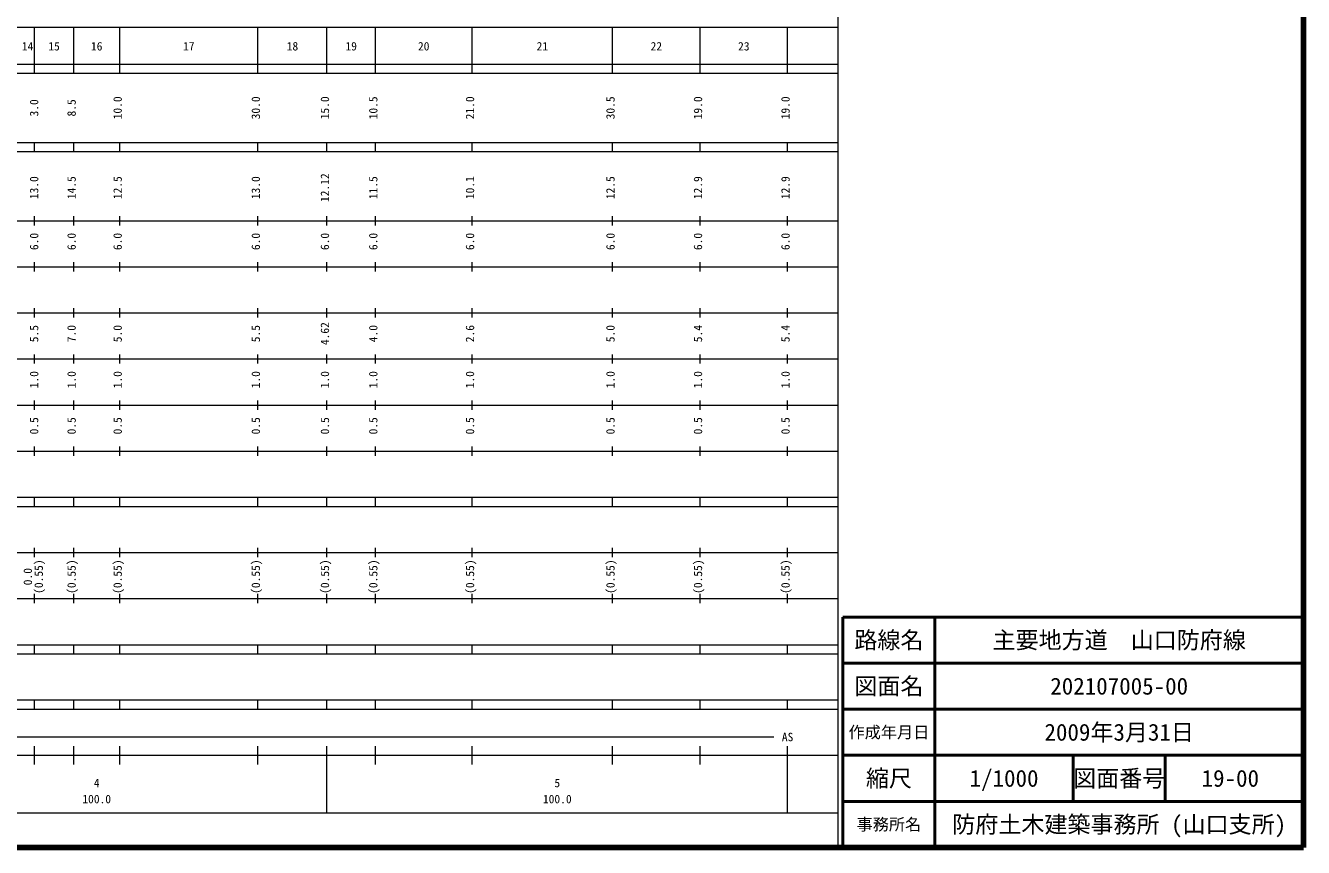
# Model space of a CAD drawing. Units: millimetres on the paper, enlarged 1000 times. Extents: x 40000 to 680000, y 20000 to 380000.
# Drawn here: x 402552 to 680000, y 20000 to 198357 of the extents above; entities that cross this region are included whole.
import ezdxf
from ezdxf.enums import TextEntityAlignment as Align

# ---------------------------------------------------------------- set-up
doc = ezdxf.new("R2010")
doc.units = ezdxf.units.MM
doc.header["$LTSCALE"] = 1000
for name, color, linetype, lineweight in [('M-TTL', 2, 'Continuous', 140), ('M-TTL-BAND', 7, 'Continuous', 13), ('M-TTL-FRAM', 2, 'Continuous', 50), ('M-TTL-LINE', 7, 'Continuous', 50)]:
    doc.layers.add(name, color=color, linetype=linetype, lineweight=lineweight)
doc.layers.add('M-TTL-TXT', color=7, linetype='Continuous')
doc.styles.add('ＭＳ ゴシック', font='')
doc.styles.get('ＭＳ ゴシック').set_extended_font_data('MS Gothic')

msp = doc.modelspace()

# ---------------------------------------------------------------- linework, layer by layer
at = {"layer": 'M-TTL'}
for p, q in [((680000, 20000), (680000, 380000)), ((40000, 20000), (680000, 20000))]:
    msp.add_line(p, q, dxfattribs=at)
at = {"layer": 'M-TTL-BAND'}
for p, q in [((579000, 20000), (579000, 370000)), ((68000, 198000), (579000, 198000)), ((404500, 188000), (404500, 198000)), ((413000, 188000), (413000, 198000)), ((423000, 188000), (423000, 198000)), ((453000, 188000), (453000, 198000)), ((468000, 188000), (468000, 198000)), ((478500, 188000), (478500, 198000)), ((499500, 188000), (499500, 198000)), ((530000, 188000), (530000, 198000)), ((549000, 188000), (549000, 198000)), ((568000, 188000), (568000, 198000)), ((40000, 190000), (579000, 190000)), ((40000, 188000), (579000, 188000)), ((40000, 173000), (579000, 173000)), ((404500, 171000), (404500, 173000)), ((413000, 171000), (413000, 173000)), ((423000, 171000), (423000, 173000)), ((453000, 171000), (453000, 173000)), ((468000, 171000), (468000, 173000)), ((478500, 171000), (478500, 173000)), ((499500, 171000), (499500, 173000)), ((530000, 171000), (530000, 173000)), ((549000, 171000), (549000, 173000)), ((568000, 171000), (568000, 173000)), ((40000, 171000), (579000, 171000)), ((40000, 156000), (579000, 156000)), ((404500, 155000), (404500, 157000)), ((413000, 155000), (413000, 157000)), ((423000, 155000), (423000, 157000)), ((453000, 155000), (453000, 157000)), ((468000, 155000), (468000, 157000)), ((478500, 155000), (478500, 157000)), ((499500, 155000), (499500, 157000)), ((530000, 155000), (530000, 157000)), ((549000, 155000), (549000, 157000)), ((568000, 155000), (568000, 157000)), ((46000, 146000), (579000, 146000)), ((404500, 145000), (404500, 147000)), ((413000, 145000), (413000, 147000)), ((423000, 145000), (423000, 147000)), ((453000, 145000), (453000, 147000)), ((468000, 145000), (468000, 147000)), ((478500, 145000), (478500, 147000)), ((499500, 145000), (499500, 147000)), ((530000, 145000), (530000, 147000)), ((549000, 145000), (549000, 147000)), ((568000, 145000), (568000, 147000)), ((52000, 136000), (579000, 136000)), ((404500, 135000), (404500, 137000)), ((413000, 135000), (413000, 137000)), ((423000, 135000), (423000, 137000)), ((453000, 135000), (453000, 137000)), ((468000, 135000), (468000, 137000)), ((478500, 135000), (478500, 137000)), ((499500, 135000), (499500, 137000)), ((530000, 135000), (530000, 137000)), ((549000, 135000), (549000, 137000)), ((568000, 135000), (568000, 137000)), ((46000, 126000), (579000, 126000)), ((404500, 125000), (404500, 127000)), ((413000, 125000), (413000, 127000)), ((423000, 125000), (423000, 127000)), ((453000, 125000), (453000, 127000)), ((468000, 125000), (468000, 127000)), ((478500, 125000), (478500, 127000)), ((499500, 125000), (499500, 127000)), ((530000, 125000), (530000, 127000)), ((549000, 125000), (549000, 127000)), ((568000, 125000), (568000, 127000)), ((404500, 115000), (404500, 117000)), ((413000, 115000), (413000, 117000)), ((423000, 115000), (423000, 117000)), ((453000, 115000), (453000, 117000)), ((468000, 115000), (468000, 117000)), ((478500, 115000), (478500, 117000)), ((499500, 115000), (499500, 117000)), ((530000, 115000), (530000, 117000)), ((549000, 115000), (549000, 117000)), ((568000, 115000), (568000, 117000)), ((52000, 116000), (579000, 116000)), ((46000, 106000), (579000, 106000)), ((404500, 105000), (404500, 107000)), ((413000, 105000), (413000, 107000)), ((423000, 105000), (423000, 107000)), ((453000, 105000), (453000, 107000)), ((468000, 105000), (468000, 107000)), ((478500, 105000), (478500, 107000)), ((499500, 105000), (499500, 107000)), ((530000, 105000), (530000, 107000)), ((549000, 105000), (549000, 107000)), ((568000, 105000), (568000, 107000)), ((40000, 96000), (579000, 96000)), ((404500, 94000), (404500, 96000)), ((413000, 94000), (413000, 96000)), ((423000, 94000), (423000, 96000)), ((453000, 94000), (453000, 96000)), ((468000, 94000), (468000, 96000)), ((478500, 94000), (478500, 96000)), ((499500, 94000), (499500, 96000)), ((530000, 94000), (530000, 96000)), ((549000, 94000), (549000, 96000)), ((568000, 94000), (568000, 96000)), ((40000, 94000), (579000, 94000)), ((49000, 84000), (579000, 84000)), ((404500, 83000), (404500, 85000)), ((413000, 83000), (413000, 85000)), ((423000, 83000), (423000, 85000)), ((453000, 83000), (453000, 85000)), ((468000, 83000), (468000, 85000)), ((478500, 83000), (478500, 85000)), ((499500, 83000), (499500, 85000)), ((530000, 83000), (530000, 85000)), ((549000, 83000), (549000, 85000)), ((568000, 83000), (568000, 85000)), ((404500, 73000), (404500, 75000)), ((413000, 73000), (413000, 75000)), ((423000, 73000), (423000, 75000)), ((453000, 73000), (453000, 75000)), ((468000, 73000), (468000, 75000)), ((478500, 73000), (478500, 75000)), ((499500, 73000), (499500, 75000)), ((530000, 73000), (530000, 75000)), ((549000, 73000), (549000, 75000)), ((568000, 73000), (568000, 75000)), ((40000, 74000), (579000, 74000)), ((40000, 64000), (579000, 64000)), ((404500, 62000), (404500, 64000)), ((413000, 62000), (413000, 64000)), ((423000, 62000), (423000, 64000)), ((453000, 62000), (453000, 64000)), ((468000, 62000), (468000, 64000)), ((478500, 62000), (478500, 64000)), ((499500, 62000), (499500, 64000)), ((530000, 62000), (530000, 64000)), ((549000, 62000), (549000, 64000)), ((568000, 62000), (568000, 64000)), ((40000, 62000), (579000, 62000)), ((40000, 52000), (579000, 52000)), ((40000, 50000), (579000, 50000)), ((404500, 50000), (404500, 52000)), ((413000, 50000), (413000, 52000)), ((423000, 50000), (423000, 52000)), ((453000, 50000), (453000, 52000)), ((468000, 50000), (468000, 52000)), ((478500, 50000), (478500, 52000)), ((499500, 50000), (499500, 52000)), ((530000, 50000), (530000, 52000)), ((549000, 50000), (549000, 52000)), ((568000, 50000), (568000, 52000)), ((71000, 44000), (565000, 44000)), ((404500, 38000), (404500, 42000)), ((413000, 38000), (413000, 42000)), ((423000, 38000), (423000, 42000)), ((453000, 38000), (453000, 42000)), ((468000, 27500), (468000, 42000)), ((478500, 38000), (478500, 42000)), ((499500, 38000), (499500, 42000)), ((530000, 38000), (530000, 42000)), ((549000, 38000), (549000, 42000)), ((568000, 27500), (568000, 42000)), ((40000, 40000), (579000, 40000)), ((68000, 27500), (579000, 27500))]:
    msp.add_line(p, q, dxfattribs=at)
at = {"layer": 'M-TTL-FRAM'}
for p, q in [((680000, 70000), (580000, 70000)), ((580000, 70000), (580000, 20000))]:
    msp.add_line(p, q, dxfattribs=at)
at = {"layer": 'M-TTL-LINE'}
for p, q in [((600000, 70000), (600000, 20000)), ((680000, 60000), (580000, 60000)), ((680000, 50000), (580000, 50000)), ((680000, 40000), (580000, 40000)), ((630000, 40000), (630000, 30000)), ((650000, 40000), (650000, 30000)), ((680000, 30000), (580000, 30000))]:
    msp.add_line(p, q, dxfattribs=at)

# ---------------------------------------------------------------- texts
at = {"layer": 'M-TTL-BAND', "style": 'ＭＳ ゴシック'}
for s, p in [('14', (403000, 192405)), ('15', (408750, 192405)), ('16', (418000, 192405)), ('17', (438000, 192405)), ('18', (460500, 192405)), ('19', (473250, 192405)), ('20', (489000, 192405)), ('21', (514750, 192405)), ('22', (539500, 192405)), ('23', (558500, 192405)), ('AS', (568000, 42500)), ('4', (418000, 32523)), ('5', (518000, 32523)), ('100.0', (418000, 29033)), ('100.0', (518000, 29033))]:
    msp.add_text(s, height=1833, dxfattribs=at).set_placement(p, align=Align.BOTTOM_CENTER)
for s, p in [('3.0', (405868, 180500)), ('8.5', (414000, 180500)), ('10.0', (424000, 180500)), ('30.0', (454000, 180500)), ('15.0', (469000, 180500)), ('10.5', (479500, 180500)), ('21.0', (500500, 180500)), ('30.5', (531000, 180500)), ('19.0', (550000, 180500)), ('19.0', (569000, 180500)), ('13.0', (405868, 163174)), ('14.5', (414000, 163174)), ('12.5', (424000, 163174)), ('13.0', (454000, 163174)), ('12.12', (469000, 163174)), ('11.5', (479500, 163174)), ('10.1', (500500, 163174)), ('12.5', (531000, 163174)), ('12.9', (550000, 163174)), ('12.9', (569000, 163174)), ('6.0', (405868, 151500)), ('6.0', (414000, 151500)), ('6.0', (424000, 151500)), ('6.0', (454000, 151500)), ('6.0', (469000, 151500)), ('6.0', (479500, 151500)), ('6.0', (500500, 151500)), ('6.0', (531000, 151500)), ('6.0', (550000, 151500)), ('6.0', (569000, 151500)), ('5.5', (405868, 131500)), ('7.0', (414000, 131500)), ('5.0', (424000, 131500)), ('5.5', (454000, 131500)), ('4.62', (469000, 131500)), ('4.0', (479500, 131500)), ('2.6', (500500, 131500)), ('5.0', (531000, 131500)), ('5.4', (550000, 131500)), ('5.4', (569000, 131500)), ('1.0', (405868, 121500)), ('1.0', (414000, 121500)), ('1.0', (424000, 121500)), ('1.0', (454000, 121500)), ('1.0', (469000, 121500)), ('1.0', (479500, 121500)), ('1.0', (500500, 121500)), ('1.0', (531000, 121500)), ('1.0', (550000, 121500)), ('1.0', (569000, 121500)), ('0.5', (405868, 111500)), ('0.5', (414000, 111500)), ('0.5', (424000, 111500)), ('0.5', (454000, 111500)), ('0.5', (469000, 111500)), ('0.5', (479500, 111500)), ('0.5', (500500, 111500)), ('0.5', (531000, 111500)), ('0.5', (550000, 111500)), ('0.5', (569000, 111500)), ('0.0', (404500, 78764)), ('(0.55)', (406870, 78764)), ('(0.55)', (414000, 78764)), ('(0.55)', (424000, 78764)), ('(0.55)', (454000, 78764)), ('(0.55)', (469000, 78764)), ('(0.55)', (479500, 78764)), ('(0.55)', (500500, 78764)), ('(0.55)', (531000, 78764)), ('(0.55)', (550000, 78764)), ('(0.55)', (569000, 78764))]:
    msp.add_text(s, height=1833, rotation=90, dxfattribs=at).set_placement(p, align=Align.BOTTOM_CENTER)
at = {"layer": 'M-TTL-TXT', "style": 'ＭＳ ゴシック'}
for s, height, p in [('路線名', 3666, (590000, 65000)), ('路線名', 3666, (590000, 65000)), ('主要地方道\u3000山口防府線', 3666, (640000, 65000)), ('図面名', 3666, (590000, 55000)), ('図面名', 3666, (590000, 55000)), ('202107005-00', 3666, (640000, 55000)), ('2009年3月31日', 3666, (640000, 45000)), ('作成年月日', 2566, (590000, 45000)), ('作成年月日', 2566, (590000, 45000)), ('縮尺', 3666, (590000, 35000)), ('縮尺', 3666, (590000, 35000)), ('1/1000', 3666, (615000, 35000)), ('図面番号', 3666, (640000, 35000)), ('図面番号', 3666, (640000, 35000)), ('19-00', 3666, (664125, 35000)), ('事務所名', 2566, (590000, 25000)), ('事務所名', 2566, (590000, 25000)), ('防府土木建築事務所 (山口支所)', 3666, (640000, 25000))]:
    msp.add_text(s, height=height, dxfattribs=at).set_placement(p, align=Align.MIDDLE_CENTER)

doc.saveas('drawing.dxf')
